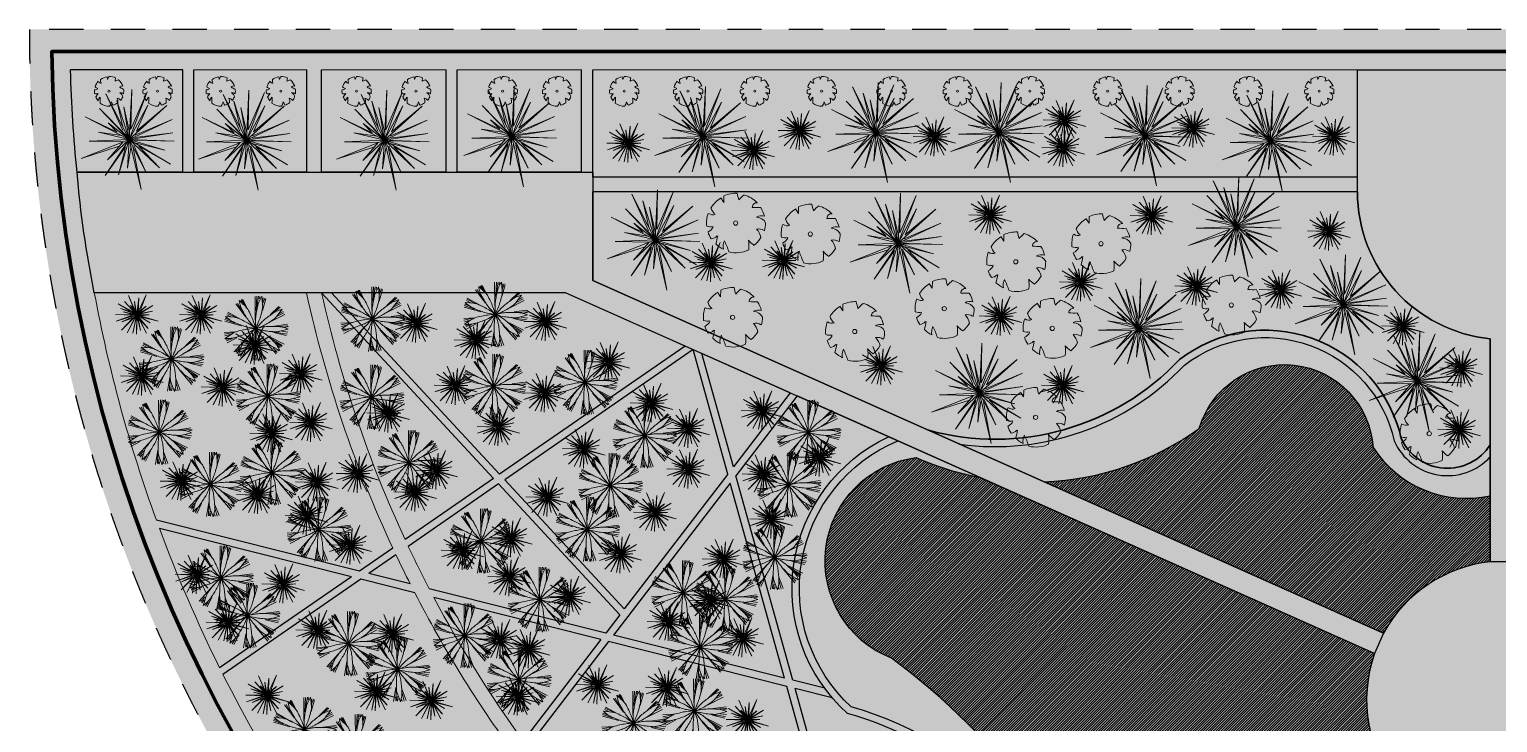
# Model space of a CAD drawing. Header units: millimetres. Extents: x 316796 to 1578935, y 255366 to 829766.
# Drawn here: x 593549 to 754333, y 349489 to 425378 of the extents above; entities that cross this region are included whole.
import ezdxf

# ---------------------------------------------------------------- set-up
doc = ezdxf.new("R2010")
doc.units = ezdxf.units.MM
doc.linetypes.add('JIS_02_0.7', pattern=[1.35, 0.75, -0.6])
doc.layers.add('1-trees', color=250, linetype='Continuous')
for name, color, linetype, lineweight in [('hatch2', 251, 'Continuous', 5), ('road', 7, 'Continuous', 35), ('trees', 7, 'Continuous', 5)]:
    doc.layers.add(name, color=color, linetype=linetype, lineweight=lineweight)

# ---------------------------------------------------------------- blocks, each defined once
blk = doc.blocks.new('6a')
at = {"layer": 'trees'}
h = blk.add_hatch(color=256, dxfattribs=at)
h.dxf.hatch_style = 1
h.set_gradient(color1=(153, 204, 0), color2=(223, 238, 200), tint=1, name='SPHERICAL')
edge = h.paths.add_edge_path()
edge.add_arc((0, 0), 396, 0, 360)
at = {"layer": 'trees', "color": 37, "linetype": 'Continuous', "lineweight": 5}
for p, q in [((-477, 158), (-366, 170)), ((-366, 170), (-448, 214)), ((-448, 214), (-448, 214))]:
    blk.add_line(p, q, dxfattribs=at)
blk.add_circle((0, 0), 36, dxfattribs=at)
for centre, radius, start, end in [((1, -8), 497, 126.0748, 153.6245), ((-327, 184), 212, 48.5207, 80.5151), ((1, -8), 502, 89.3319, 114.3863), ((-298, 365), 123, 343.6543, 39.7608), ((-156, 412), 182, 352.078, 26.6127), ((-71, 545), 190, 304.1865, 338.541), ((1, -8), 500, 62.8744, 77.7034), ((84, 438), 145, 315.845, 359.7652), ((-222, 1809), 1541, 285.4412, 290.7084), ((397, 30), 220, 83.5329, 121.6537), ((1, -8), 494, 31.4102, 49.4749), ((1, -8), 506, 160.8425, 187.2753), ((913, 1961), 1854, 250.0866, 256.3459), ((1, -8), 503, 340.3307, 19.4299), ((-567, -900), 830, 77.372, 85.4655), ((4, -483), 553, 134.7782, 147.3322), ((1, -8), 495, 200.8099, 231.4395), ((346, 427), 618, 266.7452, 282.0148), ((9, -606), 514, 39.6534, 53.9939), ((-228, -385), 82.3, 97.7405, 188.8119), ((-1265, -501), 1045, 2.946, 10.924), ((1, -8), 492, 243.1494, 261.8369), ((127, -429), 208, 160.6017, 199.3983), ((103, -348), 168, 186.1929, 248.4935), ((1, -8), 498, 274.7255, 290.3253), ((288, -366), 154, 170.6317, 220.6277), ((316, -123), 283, 230.4605, 263.1071), ((1, -8), 485, 305.3947, 326.2457)]:
    blk.add_arc(centre, radius, start, end, dxfattribs=at)
blk = doc.blocks.new('15a')
at = {"layer": 'trees', "color": 61, "linetype": 'Continuous', "lineweight": 5}
for p, q in [((-3765, -348), (-3562, -1869)), ((-3562, -2274), (-3765, -348)), ((-3562, -1869), (-3157, -348)), ((-3562, -2274), (-3157, -348)), ((-4723, -669), (-3866, -1970)), ((-3562, -2274), (-4723, -669)), ((-4272, -855), (-3880, -1834)), ((-3562, -2274), (-4272, -855)), ((-3968, -1058), (-3591, -1999)), ((-3562, -2274), (-3968, -1058)), ((-3562, -2274), (-2320, -760)), ((-3562, -2274), (-3055, -855)), ((-2320, -760), (-3338, -1915)), ((-3055, -855), (-3338, -1915)), ((-5387, -1666), (-4069, -2072)), ((-3562, -2274), (-5387, -1666)), ((-4880, -1261), (-3663, -2173)), ((-3562, -2274), (-4880, -1261)), ((-3562, -2274), (-2041, -1261)), ((-2041, -1261), (-3359, -2072)), ((-4779, -2173), (-3866, -2173)), ((-3562, -2274), (-4779, -2173)), ((-4475, -1767), (-4069, -2072)), ((-3562, -2274), (-4475, -1767)), ((-3562, -2274), (-1940, -1767)), ((-3562, -2274), (-1839, -2072)), ((-1940, -1767), (-3359, -2173)), ((-1839, -2072), (-3359, -2274)), ((-3562, -2274), (-5286, -3288)), ((-5286, -3288), (-3903, -2597)), ((-3562, -2274), (-5083, -2579)), ((-5083, -2579), (-3783, -2404)), ((-3562, -2274), (-4272, -3187)), ((-3562, -2274), (-4272, -3795)), ((-4272, -3187), (-3783, -2404)), ((-3663, -2579), (-4272, -3795)), ((-3562, -2274), (-3765, -3694)), ((-3765, -3694), (-3663, -2579)), ((-3562, -2274), (-2244, -3187)), ((-3562, -2274), (-2751, -3390)), ((-3562, -2274), (-2143, -2477)), ((-3562, -2274), (-3461, -3390)), ((-3562, -2274), (-1839, -2984)), ((-3562, -2274), (-2816, -4127)), ((-3461, -3390), (-3461, -2579)), ((-2751, -3390), (-3359, -2477)), ((-2816, -4127), (-3359, -2579)), ((-2143, -2477), (-3258, -2376)), ((-3157, -2477), (-2244, -3187)), ((-1839, -2984), (-3157, -2477))]:
    blk.add_line(p, q, dxfattribs=at)
blk = doc.blocks.new('5a')
at = {"layer": 'trees', "color": 109, "linetype": 'Continuous', "lineweight": 5}
for p, q in [((-290, 401), (-76, 76)), ((0, 0), (-290, 401)), ((-177, 355), (-80, 110)), ((0, 0), (-177, 355)), ((-51, 482), (0, 101)), ((0, 0), (-51, 482)), ((0, 101), (101, 482)), ((0, 0), (101, 482)), ((0, 0), (311, 379)), ((0, 0), (127, 355)), ((311, 379), (56, 90)), ((127, 355), (56, 90)), ((-456, 152), (-127, 51)), ((0, 0), (-456, 152)), ((0, 0), (-431, -253)), ((0, 0), (-380, -76)), ((-329, 253), (-25, 25)), ((0, 0), (-329, 253)), ((-304, 25), (-76, 25)), ((0, 0), (-304, 25)), ((-228, 127), (-127, 51)), ((0, 0), (-228, 127)), ((0, 0), (-177, -228)), ((0, 0), (-177, -380)), ((-101, 304), (-7, 69)), ((0, 0), (-101, 304)), ((0, 0), (-51, -355)), ((0, 0), (380, 253)), ((0, 0), (406, 127)), ((0, 0), (431, 51)), ((0, 0), (329, -228)), ((0, 0), (203, -279)), ((0, 0), (355, -51)), ((0, 0), (25, -279)), ((0, 0), (431, -177)), ((0, 0), (187, -463)), ((380, 253), (51, 51)), ((406, 127), (51, 25)), ((431, 51), (51, 0)), ((-431, -253), (-85, -81)), ((-380, -76), (-55, -32)), ((-177, -228), (-55, -32)), ((-25, -76), (-177, -380)), ((-51, -355), (-25, -76)), ((25, -279), (25, -76)), ((203, -279), (51, -51)), ((187, -463), (51, -76)), ((355, -51), (76, -25)), ((101, -51), (329, -228)), ((431, -177), (101, -51))]:
    blk.add_line(p, q, dxfattribs=at)
blk = doc.blocks.new('11a')
at = {"layer": 'trees'}
h = blk.add_hatch(color=256, dxfattribs=at)
h.dxf.hatch_style = 1
h.set_gradient(color1=(133, 153, 76), color2=(217, 225, 193), tint=1, name='INVSPHERICAL')
edge = h.paths.add_edge_path()
edge.add_arc((-615, -451), 366, 0, 360)
at = {"layer": 'trees', "lineweight": 13}
for p, q in [((-832, -260), (-928, -165)), ((-856, -230), (-923, -148)), ((-865, -194), (-906, -144)), ((-785, -194), (-856, -115)), ((-714, -280), (-846, -95)), ((-658, -257), (-702, -25)), ((-669, -151), (-686, -25)), ((-656, -95), (-667, -25)), ((-609, -79), (-614, -19)), ((-592, -161), (-595, -19)), ((-584, -257), (-573, -25)), ((-485, -211), (-427, -65)), ((-466, -181), (-405, -75)), ((-424, -151), (-386, -88)), ((-411, -250), (-306, -148)), ((-378, -191), (-331, -131)), ((-375, -165), (-342, -118)), ((-1008, -379), (-1041, -372)), ((-895, -379), (-1038, -356)), ((-843, -386), (-1030, -333)), ((-719, -412), (-1022, -310)), ((-488, -392), (-221, -274)), ((-303, -333), (-224, -297)), ((-259, -333), (-210, -316)), ((-246, -392), (-185, -376)), ((-956, -439), (-1041, -442)), ((-983, -429), (-1036, -422)), ((-870, -465), (-1036, -458)), ((-846, -584), (-992, -660)), ((-372, -511), (-180, -541)), ((-334, -525), (-199, -564)), ((-328, -422), (-180, -402)), ((-265, -564), (-204, -577)), ((-237, -587), (-201, -590)), ((-868, -604), (-989, -680)), ((-898, -689), (-945, -736)), ((-862, -680), (-931, -749)), ((-749, -607), (-912, -769)), ((-722, -686), (-799, -845)), ((-727, -726), (-782, -858)), ((-639, -686), (-672, -881)), ((-634, -706), (-648, -878)), ((-568, -640), (-529, -885)), ((-548, -686), (-504, -868)), ((-512, -762), (-488, -868)), ((-507, -597), (-370, -825)), ((-491, -792), (-468, -852)), ((-438, -759), (-394, -832)), ((-367, -601), (-246, -699)), ((-325, -614), (-229, -676)), ((-246, -634), (-221, -650)), ((-744, -815), (-777, -868)), ((-686, -802), (-700, -885)), ((-433, -812), (-422, -845))]:
    blk.add_line(p, q, dxfattribs=at)
for points in [[(-613, -455, 0.025596), (-665, -358, 0.037835), (-707, -298, 0.00676), (-759, -237, 0.00961), (-797, -196, 0.051445), (-832, -165, 0.029602), (-902, -123)], [(-613, -455, -0.018232), (-700, -391, -0.024654), (-760, -338, -0.00785), (-827, -271, -0.014321), (-853, -227), (-902, -123)], [(-614, -455, -0.018232), (-643, -352, -0.024654), (-658, -274, -0.00785), (-670, -180, -0.014321), (-664, -128), (-639, -16)], [(-614, -455, 0.025596), (-595, -347, 0.037835), (-592, -274, 0.00676), (-596, -194, 0.00961), (-601, -138, 0.051445), (-610, -92, 0.029602), (-639, -16)], [(-614, -455, 0.025596), (-531, -384, 0.037835), (-482, -329, 0.00676), (-434, -265, 0.00961), (-402, -218, 0.051445), (-380, -177, 0.029602), (-354, -100)], [(-614, -455, -0.018232), (-571, -357, -0.024654), (-533, -287, -0.00785), (-482, -206, -0.014321), (-444, -171), (-354, -100)], [(-616, -454, 0.025596), (-719, -416, 0.037835), (-791, -400, 0.00676), (-870, -389, 0.00961), (-926, -383, 0.051445), (-973, -383, 0.029602), (-1053, -398)], [(-616, -454, -0.018232), (-724, -464, -0.024654), (-803, -465, -0.00785), (-898, -459, -0.014321), (-947, -443), (-1053, -398)], [(-610, -455, -0.018232), (-514, -406, -0.024654), (-441, -375, -0.00785), (-351, -346, -0.014321), (-299, -342), (-184, -345)], [(-610, -455, 0.025596), (-501, -452, 0.037835), (-428, -440, 0.00676), (-350, -421, 0.00961), (-296, -406, 0.051445), (-253, -388, 0.029602), (-184, -345)], [(-608, -461, 0.025596), (-710, -502, 0.037835), (-774, -538, 0.00676), (-840, -583, 0.00961), (-886, -616, 0.051445), (-920, -648, 0.029602), (-970, -713)], [(-608, -461, -0.018232), (-681, -541, -0.024654), (-740, -595, -0.00785), (-814, -654, -0.014321), (-861, -675), (-970, -713)], [(-608, -455, 0.025596), (-664, -549, 0.037835), (-693, -617, 0.00676), (-718, -693, 0.00961), (-733, -747, 0.051445), (-741, -793, 0.029602), (-741, -874)], [(-608, -455, -0.018232), (-618, -562, -0.024654), (-631, -640, -0.00785), (-653, -732, -0.014321), (-678, -778), (-741, -874)], [(-614, -458, 0.025596), (-592, -565, 0.037835), (-568, -635, 0.00676), (-535, -707, 0.00961), (-511, -758, 0.051445), (-485, -797, 0.029602), (-430, -858)], [(-614, -458, -0.018232), (-549, -543, -0.024654), (-506, -611, -0.00785), (-461, -694, -0.014321), (-448, -744), (-430, -858)], [(-609, -459, 0.025596), (-521, -523, 0.037835), (-456, -558, 0.00676), (-383, -590, 0.00961), (-330, -610, 0.051445), (-285, -622, 0.029602), (-204, -630)], [(-609, -459, -0.018232), (-504, -478, -0.024654), (-427, -499, -0.00785), (-337, -529, -0.014321), (-294, -558), (-204, -630)]]:
    blk.add_lwpolyline(points, format="xyb", dxfattribs=at)

msp = doc.modelspace()

# ---------------------------------------------------------------- hatches: boundary and pattern name
msp.add_hatch(color=253).paths.add_polyline_path([(755141, 263786, 0.4142136), (916732, 425378), (593549, 425378, 0.4142136)])
at = {"lineweight": 30}
h = msp.add_hatch(color=11, dxfattribs=at)
h.dxf.hatch_style = 1
h.paths.add_polyline_path([(893114, 412189), (875490, 404335, 0.2718354), (873431, 392270, 0.289917), (883766, 384500), (883766, 378832, 0.8022697)], flags=0)
h.paths.add_polyline_path([(755141, 266210, 0.4097601), (914290, 422954), (595992, 422954, 0.4097601)])
h.paths.add_polyline_path([(635045, 368785), (644929, 375611), (658196, 361279), (656663, 359282), (637342, 364146, -0.0097485)], flags=16)
h.paths.add_polyline_path([(635257, 364671), (630736, 365809), (633697, 367854, 0.0065946)], flags=16)
h.paths.add_polyline_path([(635746, 363715, 0.0384418), (646593, 346164), (632232, 327455, -0.0517292), (614750, 354768), (629852, 365198)], flags=16)
h.paths.add_polyline_path([(822197, 283255), (764964, 340488), (766678, 342202), (824511, 284369, 0.2777976), (912219, 420704), (769430, 357067), (768444, 359281), (906781, 420934), (771300, 420934), (771300, 407589, -0.3851704), (756757, 391511), (756757, 367091), (753525, 367091), (753525, 391511, -0.3851704), (738982, 407589), (738982, 420934), (655240, 420934), (655240, 409730), (655240, 397875), (741838, 359281), (740852, 357067), (688634, 380339, 0.5464147), (683545, 351211, -0.3056467), (710082, 319955, 0.1180974), (713437, 312035), (743604, 342202), (745318, 340488), (688085, 283255, 0.0950738), (745452, 268529), (745452, 292261, -0.376366), (753525, 302175), (753525, 336959), (756757, 336959), (756757, 302175, -0.355658), (764830, 292969), (764830, 268529, 0.0950738)], flags=16)
h.paths.add_polyline_path([(637846, 363186), (656127, 358584), (647619, 347500, -0.0348428)], flags=16)
h.paths.add_polyline_path([(628810, 365461), (614385, 355498, -0.0264526), (607793, 370751)], flags=16)
h.paths.add_polyline_path([(656980, 358369), (676498, 353456), (680375, 339532), (668980, 337503, 0.4071498), (655437, 337714, -0.0220136), (648115, 346820)], flags=16)
h.paths.add_polyline_path([(657516, 359067), (670298, 375720), (676248, 354352)], flags=0)
h.paths.add_polyline_path([(647091, 345486, 0.0215039), (654353, 336500, 0.1993692), (652503, 329297), (634157, 325086, -0.0035316), (632752, 326805)], flags=16)
h.paths.add_polyline_path([(655240, 397875), (655240, 407589), (738982, 407589, 0.3851704), (753525, 391511), (753525, 367091, 0.2459445), (741838, 359281)], flags=0)
h.paths.add_polyline_path([(652651, 328502, 0.5488748), (668066, 323028, 0.0032979), (669424, 321888), (649295, 309222, -0.0334841), (634737, 324391)], flags=16)
h.paths.add_polyline_path([(692546, 378595), (740852, 357067, 0.2672301), (743604, 342202), (716845, 315443, -0.1292146), (714015, 321824, 0.1466663), (687953, 356539, -0.8457254)], flags=0)
h.paths.add_polyline_path([(669617, 336796), (680592, 338750), (688433, 310591, -0.0442884), (669260, 324133, 0.3717691)], flags=16)
h.paths.add_polyline_path([(681391, 338892), (698332, 341909, -0.1348156), (708149, 325649), (688902, 311918)], flags=16)
h.paths.add_polyline_path([(670304, 321487), (673906, 301220), (666271, 295772, -0.0331593), (649917, 308659)], flags=16)
h.paths.add_polyline_path([(671329, 320339, 0.0337701), (686232, 310013), (674634, 301739)], flags=16)
h.paths.add_polyline_path([(674063, 300339), (675965, 289633, -0.0168915), (666982, 295287)], flags=16)
h.paths.add_polyline_path([(705381, 300552, 0.0769415), (745452, 291349), (745452, 283249, -0.0840778), (699195, 294365)], flags=0)
h.paths.add_polyline_path([(706627, 301797), (745318, 340488, 0.1507478), (753525, 336959), (753525, 302175, 0.355658), (745452, 292969, -0.0754029)], flags=0)
h.paths.add_polyline_path([(756757, 391511, 0.3851704), (771300, 407589), (876838, 407589), (768444, 359281, 0.2459445), (756757, 367091)], flags=16)
h.paths.add_polyline_path([(764964, 340488), (803655, 301797, -0.0544313), (775844, 294239, -0.0616392), (772611, 297745, 0.2852299), (756757, 303582), (756757, 336959, 0.1507478)], flags=0)
h.paths.add_polyline_path([(769430, 357067), (875490, 404335, 0.2718354), (873431, 392270, 0.4842461), (856303, 369745, 0.125203), (869385, 345852, -0.6686604), (861782, 329220, -0.2446723), (841317, 340845, 0.5440461), (826848, 340845, 0.2061133), (824297, 325778, 0.0793154), (828838, 314948, -0.0486805), (806097, 302783), (766678, 342202, 0.2672301)], flags=0)
h.paths.add_polyline_path([(772388, 296692, 0.0440523), (774801, 294079, -0.0188991), (764830, 292969, 0.4035564), (755141, 302311, -0.3309159)], flags=16)
h.paths.add_polyline_path([(764830, 291349, 0.0218456), (776488, 292706, 0.34302), (801301, 293485, -0.0863309), (808083, 297369), (811087, 294365, -0.0840778), (764830, 283249)], flags=0)
h.paths.add_polyline_path([(777630, 292894, 0.0527878), (804901, 300552), (807455, 297997, 0.0823147), (800786, 294107, -0.3313717)], flags=0)
h.paths.add_polyline_path([(827526, 340406, -0.5440461), (840639, 340406, 0.2446723), (861753, 328412, 0.6686604), (869976, 346403, -0.125203), (857085, 369946, -0.4900482), (873769, 391466, 0.2216131), (881576, 384881, -0.0696221), (865606, 351734, 0.0316887), (869976, 346403, -0.6686604), (861753, 328412, -0.1232914), (849483, 331967, -0.0489845), (829509, 315399, -0.0791137), (825082, 325969, -0.2061133)], flags=0)
h = msp.add_hatch(color=254)
h.dxf.hatch_style = 1
h.paths.add_polyline_path([(745452, 268529, 0.0362518), (764830, 268529), (764830, 292969, 0.355658), (756757, 302175), (756757, 336959), (753525, 336959), (753525, 302175, 0.376366), (745452, 292261)])
h.paths.add_polyline_path([(822197, 283255), (824511, 284369), (766678, 342202), (764964, 340488)])
h.paths.add_polyline_path([(685771, 284369), (688085, 283255), (745318, 340488), (743604, 342202)])
h.paths.add_polyline_path([(740852, 357067), (741838, 359281), (655240, 397875), (655240, 409730), (598774, 409730, 0.0284921), (600660, 396549), (652262, 396549)])
h.paths.add_polyline_path([(756757, 391511, 0.3851704), (771300, 407589), (771300, 420934), (738982, 420934), (738982, 407589, 0.3851704), (753525, 391511), (753525, 367091), (756757, 367091)])
h.paths.add_polyline_path([(768444, 359281), (769430, 357067), (912219, 420704), (912226, 420934), (906781, 420934)])
h = msp.add_hatch(color=11, dxfattribs=at)
h.dxf.hatch_style = 1
h.paths.add_polyline_path([(655240, 407589), (738982, 407589), (738982, 409205), (655240, 409205)])
h.paths.add_polyline_path([(771300, 407589), (876838, 407589), (880464, 409205), (771300, 409205)])
h.paths.add_polyline_path([(873431, 392270, 0.4842461), (856303, 369745, 0.125203), (869385, 345852, -0.6686604), (861782, 329220, -0.2446723), (841317, 340845, 0.5440461), (826848, 340845, 0.2061133), (824297, 325778, 0.0793154), (828838, 314948, -0.0486805), (806097, 302783), (807332, 301548, 0.0473545), (829723, 313589, 0.0254975), (832021, 310567, -0.7619861), (823568, 298247, 0.1462272), (810060, 298820), (810729, 298151, -0.1408046), (823304, 297483, 0.7619861), (832638, 311088, -0.0254975), (830391, 314044, 0.0499209), (850964, 331167, -0.0160043), (849483, 331967, -0.0489845), (829509, 315399, -0.0791137), (825082, 325969, -0.2061133), (827526, 340406, -0.5440461), (840639, 340406, 0.2446723), (861753, 328412, 0.6686604), (869976, 346403, -0.125203), (857085, 369946, -0.4900482), (873769, 391466, 0.2216131), (881576, 384881, -0.0696221), (865606, 351734, 0.0078766), (866629, 350357, 0.071045), (883171, 384563), (883766, 384500), (883766, 335095, 0.0027057), (884736, 336492), (884736, 378805, 0.7800471), (893114, 412189), (875490, 404335, 0.2718354)])
h = msp.add_hatch(color=11, dxfattribs=at)
h.dxf.hatch_style = 1
h.paths.add_polyline_path([(743786, 380592, 0.547845), (719489, 389223, -0.2770319), (692011, 381487), (695417, 379969, 0.2418868), (720033, 388623, -0.5481921), (743016, 380335, 0.5419762), (753525, 378581), (753525, 379902, -0.5959322)])
h = msp.add_hatch(color=254)
h.dxf.hatch_style = 1
h.paths.add_polyline_path([(753525, 336959), (756757, 336959, 0.1507478), (764964, 340488), (766678, 342202, 0.2672301), (769430, 357067), (768444, 359281, 0.2459445), (756757, 367091), (753525, 367091, 0.2459445), (741838, 359281), (740852, 357067, 0.2672301), (743604, 342202), (745318, 340488, 0.1507478)])
at = {"layer": '1-trees', "true_color": 0x97ad5c}
h = msp.add_hatch(color=55, dxfattribs=at)
h.paths.add_polyline_path([(764830, 268529, 0.0950738), (822197, 283255), (812317, 293135, -0.0854032), (764830, 281630)])
h.paths.add_polyline_path([(764830, 283249, 0.0840778), (811087, 294365), (808083, 297369, 0.0863309), (801301, 293485, -0.34302), (776488, 292706, -0.0218456), (764830, 291349)])
h.paths.add_polyline_path([(800786, 294107, -0.0823147), (807455, 297997), (804901, 300552, -0.0527878), (777630, 292894, 0.3313717)])
h.paths.add_polyline_path([(772611, 297745, 0.0616392), (775844, 294239, 0.0544313), (803655, 301797), (799203, 306249, -0.2163183), (777776, 307727, 0.2419819), (756757, 318357), (756757, 303582, -0.2852299)])
h.paths.add_polyline_path([(764830, 292969, 0.0188991), (774801, 294079, -0.05285), (771964, 297261, 0.287906), (756757, 302756), (756757, 302175, -0.355658)])
h.paths.add_polyline_path([(714436, 309606), (706627, 301797, 0.0754029), (745452, 292969, -0.355658), (753525, 302175), (753525, 318131, 0.0737389), (746262, 316045, -0.5476013)])
h.paths.add_polyline_path([(745452, 283249), (745452, 291349, -0.0769415), (705381, 300552), (699195, 294365, 0.0840778)])
h.paths.add_polyline_path([(745452, 268529), (745452, 281630, -0.0854032), (697965, 293135), (688085, 283255, 0.0950738)])
h.paths.add_polyline_path([(689432, 310016, 0.0309701), (704185, 302783), (712860, 311458, -0.1199955), (709281, 319844, 0.0352829), (708373, 324817), (689133, 311090)])
h.paths.add_polyline_path([(676880, 289103, 0.0160289), (685771, 284369), (702950, 301548, -0.0332603), (686991, 309562), (674791, 300858)])
h.paths.add_polyline_path([(674634, 301739), (686232, 310013, -0.0337701), (671329, 320339)])
h.paths.add_polyline_path([(666271, 295772), (673906, 301220), (670371, 321111), (670081, 321347), (649917, 308659, 0.0331593)])
h.paths.add_polyline_path([(675965, 289633), (674063, 300339), (666982, 295287, 0.0168915)])
h.paths.add_polyline_path([(669260, 324133, 0.042618), (687669, 311038), (687964, 311249), (688203, 311419), (680592, 338750), (669617, 336796, -0.3717691)])
h.paths.add_polyline_path([(688902, 311918), (708149, 325649, 0.1348156), (698332, 341909), (681391, 338892)])
h.paths.add_polyline_path([(649295, 309222), (669424, 321888, -0.0032979), (668066, 323028, -0.5488748), (652651, 328502), (634737, 324391, 0.0334841)])
h.paths.add_polyline_path([(632752, 326805, 0.0035316), (634157, 325086), (652503, 329297, -0.1993692), (654353, 336500, -0.0215039), (647091, 345486)])
h.paths.add_polyline_path([(648115, 346820, 0.0220136), (655437, 337714, -0.4071498), (668980, 337503), (680375, 339532), (676498, 353456), (656980, 358369)])
h.paths.add_polyline_path([(681174, 339674), (697587, 342597, 0.1162694), (683144, 350484, -0.0327338), (681466, 352205), (677400, 353229)])
h.paths.add_polyline_path([(677150, 354125), (680640, 353246, -0.4730072), (687640, 380782), (677614, 385250), (670914, 376521)])
h.paths.add_polyline_path([(657516, 359067), (676248, 354352), (670298, 375720)])
h.paths.add_polyline_path([(637342, 364146), (656663, 359282), (658196, 361279), (644929, 375611), (635045, 368785, 0.0097485)])
h.paths.add_polyline_path([(647619, 347500), (656127, 358584), (637846, 363186, 0.0348428)])
h.paths.add_polyline_path([(632232, 327455), (646593, 346164, -0.0384418), (635746, 363715), (629852, 365198), (614750, 354768, 0.0517292)])
h.paths.add_polyline_path([(614385, 355498), (628810, 365461), (607793, 370751, 0.0264526)])
h.paths.add_polyline_path([(630736, 365809), (635257, 364671, -0.0065946), (633697, 367854)])
h.paths.add_polyline_path([(645601, 376074), (658695, 361930), (670027, 376693), (666232, 390323)])
h.paths.add_polyline_path([(670643, 377495), (676855, 385588), (667190, 389896)])
h.paths.add_polyline_path([(645046, 376673), (665368, 390708), (652262, 396549), (626647, 396549)])
h.paths.add_polyline_path([(607456, 371669), (629694, 366071), (633349, 368595, -0.0550671), (623891, 396549), (600660, 396549, 0.0410986)])
h.paths.add_polyline_path([(634698, 369527), (644374, 376210), (625546, 396549, 0.0538785)])
h.paths.add_polyline_path([(640393, 409730), (654028, 409730), (654028, 420934), (640393, 420934)])
h.paths.add_polyline_path([(625546, 409730), (639181, 409730), (639181, 420934), (625546, 420934)])
h.paths.add_polyline_path([(611556, 409730), (623930, 409730), (623930, 420934), (611556, 420934)])
h.paths.add_polyline_path([(598774, 409730), (610344, 409730), (610344, 420934), (598056, 420934, 0.0178665)])
h = msp.add_hatch(color=55, dxfattribs=at)
h.paths.add_polyline_path([(771300, 409205), (880464, 409205), (906781, 420934), (771300, 420934)])
h.paths.add_polyline_path([(655240, 409730), (655240, 409205), (738982, 409205), (738982, 420934), (655240, 420934)])
h.paths.add_polyline_path([(655240, 397875), (692011, 381487, 0.2770319), (719489, 389223, -0.547845), (743786, 380592, 0.5959322), (753525, 379902), (753525, 391511, -0.3851704), (738982, 407589), (655240, 407589)])
h.paths.add_polyline_path([(756757, 391511), (756757, 384895, -0.2856756), (799824, 394412, -0.8776526), (833320, 388194), (876838, 407589), (771300, 407589, -0.3851704)])
h.paths.add_polyline_path([(815040, 337945, -0.3650512), (801598, 307282), (806097, 302783, 0.0486805), (828838, 314948, -0.0793154), (824297, 325778, -0.2061133), (826848, 340845, -0.5440461), (841317, 340845, 0.1198801), (850068, 332562, 0.0449437), (865126, 351019, -0.0945158), (856303, 369745, -0.4842461), (873431, 392270, -0.2718354), (875490, 404335), (832932, 385368, -0.3346435), (817185, 371962, 0.520075)])
at = {"layer": 'hatch2'}
h = msp.add_hatch(color=256, dxfattribs=at)
h.dxf.hatch_style = 1
h.set_gradient(color1=(255, 223, 127), color2=(255, 214, 92), one_color=1, tint=0.68, name='HEMISPHERICAL')
h.paths.add_polyline_path([(814334, 337477, -0.5193063), (816940, 372758, 0.3276722), (832000, 384952), (826369, 382443, -0.2260502), (816258, 377652, 0.4022686), (809694, 333624, -0.4321381), (799133, 309747), (800993, 307887, 0.3653403)])
h.paths.add_polyline_path([(781854, 312760, 0.165159), (756757, 321641), (756757, 319165, -0.2400667), (778320, 308352, 0.2105946), (798573, 306879), (796427, 309026, -0.2199652)])
h.paths.add_polyline_path([(740085, 318367, -0.5036692), (718520, 313690), (715007, 310178, 0.5535558), (745622, 316640, -0.0779362), (753525, 318946), (753525, 321556, 0.0840102)])
h.paths.add_polyline_path([(714015, 321824, 0.1466663), (687953, 356539, -0.7770125), (690656, 378511, 0.0578766), (697564, 376359), (688634, 380339, 0.5464147), (683545, 351211, -0.3056467), (710082, 319955, 0.1180974), (713437, 312035), (716845, 315443, -0.1292146)])
h.paths.add_polyline_path([(721654, 381691, -0.837238), (740695, 379605, 0.3122874), (753525, 374326), (753525, 378581, -0.5419762), (743016, 380335, 0.5481921), (720033, 388623, -0.2418868), (695417, 379969), (704678, 375842, 0.1462067)])
h.paths.add_polyline_path([(756757, 375532, 0.1560373), (761886, 380904, -0.4113939), (803419, 388760, -1.2949893), (828436, 386018), (832486, 387823, 0.9121449), (800355, 393359, 0.2965913), (756757, 383754)])
at = {"layer": 'road', "ltscale": 5}
h = msp.add_hatch(dxfattribs=at)
h.set_pattern_fill('ANSI31', color=151, scale=62.212729)
h.set_pattern_definition([(45, (46244177.2, 27587677.26), (-139.67156085, 139.67156075), [])])
h.paths.add_polyline_path([(799133, 309747, 0.4321381), (809694, 333624, -0.4022686), (816258, 377652, 0.2260502), (826369, 382443), (769430, 357067, -0.2672301), (766678, 342202)])
h.paths.add_polyline_path([(756757, 321641, -0.1677105), (782176, 312504, 0.2139613), (796427, 309026), (764964, 340488, -0.1507478), (756757, 336959)])
h.paths.add_polyline_path([(718520, 313690, 0.5036692), (740085, 318367, -0.0840102), (753525, 321556), (753525, 336959, -0.1507478), (745318, 340488)])
h.paths.add_polyline_path([(714015, 321824, 0.1292146), (716845, 315443), (743604, 342202, -0.2672301), (740852, 357067), (697564, 376359, -0.0578766), (690656, 378511, 0.7770125), (687953, 356539, -0.1466663)])
h.paths.add_polyline_path([(741838, 359281, -0.2459445), (753525, 367091), (753525, 374326, -0.3122874), (740695, 379605, 0.837238), (721654, 381691, -0.1462067), (704678, 375842)])
h.paths.add_polyline_path([(756757, 367091, -0.2459445), (768444, 359281), (828436, 386018, 1.2949893), (803419, 388760, 0.4113939), (761886, 380904, -0.1560373), (756757, 375532)])

# ---------------------------------------------------------------- linework, layer by layer
for p, q in [((610344, 420934), (598056, 420934)), ((610344, 409730), (610344, 420934)), ((611556, 409730), (611556, 420934)), ((623930, 409730), (623930, 420934)), ((625546, 409730), (625546, 420934)), ((639181, 409730), (639181, 420934)), ((640393, 409730), (640393, 420934)), ((654028, 409730), (654028, 420934)), ((655240, 409730), (655240, 420934)), ((738982, 409205), (738982, 420934)), ((610344, 409730), (598774, 409730)), ((623930, 409730), (611556, 409730)), ((639181, 409730), (625546, 409730)), ((654028, 409730), (640393, 409730)), ((655240, 409205), (655240, 409730)), ((738982, 409205), (655240, 409205)), ((738982, 407589), (655240, 407589)), ((655240, 397875), (655240, 407589)), ((741838, 359281), (655240, 397875)), ((623891, 396549), (600660, 396549)), ((644374, 376210), (625546, 396549)), ((645046, 376673), (626647, 396549)), ((665368, 390708), (652262, 396549)), ((665368, 390708), (645046, 376673)), ((753525, 391511), (753525, 367091)), ((666232, 390323), (645601, 376074)), ((670027, 376693), (666232, 390323)), ((676855, 385588), (667190, 389896)), ((670643, 377495), (667190, 389896)), ((676855, 385588), (670643, 377495)), ((677614, 385250), (670914, 376521)), ((740852, 357067), (677614, 385250)), ((670027, 376693), (658695, 361930)), ((677150, 354125), (670914, 376521)), ((644374, 376210), (634698, 369527)), ((644929, 375611), (635045, 368785)), ((658196, 361279), (644929, 375611)), ((658695, 361930), (645601, 376074)), ((670298, 375720), (657516, 359067)), ((676248, 354352), (670298, 375720)), ((629694, 366071), (607456, 371669)), ((628810, 365461), (607793, 370751)), ((633349, 368595), (629694, 366071)), ((633697, 367854), (630736, 365809)), ((628810, 365461), (614385, 355498)), ((629852, 365198), (614750, 354768)), ((635746, 363715), (629852, 365198)), ((635257, 364671), (630736, 365809)), ((656663, 359282), (637342, 364146)), ((656127, 358584), (637846, 363186)), ((658196, 361279), (656663, 359282)), ((656127, 358584), (647619, 347500)), ((676248, 354352), (657516, 359067)), ((656980, 358369), (648115, 346820)), ((676498, 353456), (656980, 358369)), ((680640, 353246), (677150, 354125)), ((680375, 339532), (676498, 353456)), ((681174, 339674), (677400, 353229)), ((681466, 352205), (677400, 353229))]:
    msp.add_line(p, q)
at = {"linetype": 'JIS_02_0.7', "ltscale": 5000}
msp.add_lwpolyline([(916732, 425378), (593549, 425378, 0.4142136), (755141, 263786, 0.4142136)], format="xyb", close=True, dxfattribs=at)
at = {"lineweight": 70}
msp.add_lwpolyline([(914290, 422954), (595992, 422954, 0.4097601), (755141, 266210, 0.4097601)], format="xyb", close=True, dxfattribs=at)
for points in [[(598774, 409730, -0.0178665), (598056, 420934, -1.9047463)], [(695417, 379969, 0.2418868), (720033, 388623, -0.5481921), (743016, 380335, 0.5419762), (753525, 378581, 0.5419762)], [(704678, 375842, 0.1462067), (721654, 381691, -0.837238), (740695, 379605, 0.3122874), (753525, 374326, 0.3122874)], [(697587, 342597, 0.1162694), (683144, 350484, -0.5367728), (687640, 380782)], [(713437, 312035, -0.1180974), (710082, 319955, 0.3056467), (683545, 351211, -0.5464147), (688634, 380339, -0.5464147)], [(716845, 315443, -0.1292146), (714015, 321824, 0.1466663), (687953, 356539, -0.7770125), (690656, 378511, 0.0578766), (697564, 376359, 0.0578766)]]:
    msp.add_lwpolyline(points, format="xyb")
at = {"lineweight": 0}
for points in [[(623930, 420934), (611556, 420934)], [(639181, 420934), (625546, 420934)], [(654028, 420934), (640393, 420934)], [(738982, 420934), (655240, 420934)], [(652262, 396549), (626647, 396549)]]:
    msp.add_lwpolyline(points, dxfattribs=at)
for points in [[(756757, 367091), (753525, 367091), (753525, 391511, -0.3851704), (738982, 407589), (738982, 420934), (771300, 420934), (771300, 407589, -0.3851704), (756757, 391511)], [(740852, 357067), (652262, 396549), (600660, 396549, -0.0284921), (598774, 409730), (655240, 409730), (655240, 397875), (741838, 359281)]]:
    msp.add_lwpolyline(points, format="xyb", close=True)
for points in [[(600660, 396549, 0.0410986), (607456, 371669, 0.0410986)], [(623891, 396549, 0.0550671), (633349, 368595, 0.0550671)], [(625546, 396549, 0.0538785), (634698, 369527, 0.0538785)], [(607793, 370751, 0.0264526), (614385, 355498, 0.0264526)], [(635045, 368785, 0.0097485), (637342, 364146, 0.0097485)], [(633697, 367854, 0.0065946), (635257, 364671, 0.0065946)], [(635746, 363715, 0.0384418), (646593, 346164, 0.0384418)], [(637846, 363186, 0.0348428), (647619, 347500, 0.0348428)], [(614750, 354768, 0.0517292), (632232, 327455, 0.0517292)]]:
    msp.add_lwpolyline(points, format="xyb", dxfattribs=at)
at = {"color": 11, "lineweight": 30}
msp.add_lwpolyline([(692011, 381487, 0.2770319), (719489, 389223, -0.547845), (743786, 380592, 0.5959322), (753525, 379902, 0.5959322)], format="xyb", dxfattribs=at)
for centre, radius, start, end in [((755141, 407589), 16159, 180, 264.26083), ((755141, 352025), 15153, 96.12182, 151.39119), ((755141, 352025), 15153, 160.56625, 220.41247)]:
    msp.add_arc(centre, radius, start, end)

# ---------------------------------------------------------------- block references
at = {"layer": 'trees', "extrusion": (0, 0, -1)}
for name, p, xscale, yscale, zscale, rotation in [('6a', (-602267, 418605), 3.231830094383142, 3.231830094383142, -3.231830094050998, 288.1539794623185), ('6a', (-607575, 418605), 3.231830094383142, 3.231830094383142, -3.231830094050998, 288.1539794623185), ('6a', (-614492, 418605), 3.231830094383142, 3.231830094383142, -3.231830094050998, 288.1539794623185), ('6a', (-621087, 418605), 3.231830094383142, 3.231830094383142, -3.231830094050998, 288.1539794623185), ('6a', (-629372, 418605), 3.231830094383142, 3.231830094383142, -3.231830094050998, 288.1539794623185), ('6a', (-635887, 418605), 3.231830094383142, 3.231830094383142, -3.231830094050998, 288.1539794623185), ('6a', (-645377, 418605), 3.231830094383142, 3.231830094383142, -3.231830094050998, 288.1539794623185), ('6a', (-651329, 418605), 3.231830094383142, 3.231830094383142, -3.231830094050998, 288.1539794623185), ('6a', (-658675, 418605), 3.231830094383142, 3.231830094383142, -3.231830094050998, 288.1539794623185), ('6a', (-665673, 418605), 3.231830094383142, 3.231830094383142, -3.231830094050998, 288.1539794623185), ('6a', (-672992, 418605), 3.231830094383142, 3.231830094383142, -3.231830094050998, 288.1539794623185), ('6a', (-680311, 418605), 3.231830094383142, 3.231830094383142, -3.231830094050998, 288.1539794623185), ('6a', (-687952, 418605), 3.231830094383142, 3.231830094383142, -3.231830094050998, 288.1539794623185), ('6a', (-695191, 418605), 3.231830094383142, 3.231830094383142, -3.231830094050998, 288.1539794623185), ('6a', (-703098, 418605), 3.231830094383142, 3.231830094383142, -3.231830094050998, 288.1539794623185), ('6a', (-711624, 418605), 3.231830094383142, 3.231830094383142, -3.231830094050998, 288.1539794623185), ('6a', (-719506, 418605), 3.231830094383142, 3.231830094383142, -3.231830094050998, 288.1539794623185), ('6a', (-726986, 418605), 3.231830094383142, 3.231830094383142, -3.231830094050998, 288.1539794623185), ('6a', (-734788, 418605), 3.231830094383142, 3.231830094383142, -3.231830094050998, 288.1539794623185), ('5a', (-677912, 414290), 4.847745141159843, 4.847745141159843, -4.847745141076494, 264.7497044628535), ('5a', (-706919, 415456), 4.847745141159843, 4.847745141159843, -4.847745141076494, 264.7497044628535), ('5a', (-720999, 414567), 4.847745141159843, 4.847745141159843, -4.847745141076494, 264.7497044628535), ('5a', (-659133, 412906), 4.847745141159843, 4.847745141159843, -4.847745141076494, 264.7497044628535), ('5a', (-692664, 413619), 4.847745141159843, 4.847745141159843, -4.847745141076494, 264.7497044628535), ('5a', (-706763, 412425), 4.847745141159843, 4.847745141159843, -4.847745141076494, 264.7497044628535), ('5a', (-736392, 413669), 4.847745141159843, 4.847745141159843, -4.847745141076494, 264.7497044628535), ('5a', (-672836, 412118), 4.847745141159843, 4.847745141159843, -4.847745141076494, 264.7497044628535), ('6a', (-670895, 404177), 6.463660188017985, 6.463660188017985, -6.463660188101995, 264.749704480591), ('5a', (-698763, 405051), 4.847745141159843, 4.847745141159843, -4.847745141076494, 264.7497044628535), ('5a', (-716442, 404974), 4.847745141159843, 4.847745141159843, -4.847745141076494, 264.7497044628535), ('6a', (-679070, 402973), 6.463660188017985, 6.463660188017985, -6.463660188101995, 264.749704480591), ('6a', (-710898, 401909), 6.463660188017985, 6.463660188017985, -6.463660188101995, 264.749704480591), ('5a', (-735850, 403293), 4.847745141159843, 4.847745141159843, -4.847745141076494, 264.7497044628535), ('5a', (-668176, 399854), 4.847745141159843, 4.847745141159843, -4.847745141076494, 264.7497044628535), ('5a', (-676128, 400083), 4.847745141159843, 4.847745141159843, -4.847745141076494, 264.7497044628535), ('6a', (-701572, 399935), 6.463660188017985, 6.463660188017985, -6.463660188101995, 264.749704480591), ('5a', (-708704, 397714), 4.847745141159843, 4.847745141159843, -4.847745141076494, 264.7497044628535), ('5a', (-721321, 397256), 4.847745141159843, 4.847745141159843, -4.847745141076494, 264.7497044628535), ('6a', (-725173, 395195), 6.463660188017985, 6.463660188017985, -6.463660188101995, 264.749704480591), ('5a', (-730574, 396874), 4.847745141159843, 4.847745141159843, -4.847745141076494, 264.7497044628535), ('11a', (-626082, 390113), 8.079575232853397, 8.079575232853397, -8.079575235127491, 288.1539794938776), ('11a', (-639537, 390625), 8.079575232853397, 8.079575232853397, -8.079575235127491, 288.1539794938776), ('6a', (-670556, 393857), 6.463660188017985, 6.463660188017985, -6.463660188101995, 264.749704480591), ('6a', (-693734, 394802), 6.463660188017985, 6.463660188017985, -6.463660188101995, 264.749704480591), ('5a', (-605325, 394123), 4.847745141159843, 4.847745141159843, -4.847745141076494, 264.7497044628535), ('5a', (-612323, 394123), 4.847745141159843, 4.847745141159843, -4.847745141076494, 264.7497044628535), ('11a', (-613310, 389088), 8.079575232853397, 8.079575232853397, -8.079575235127491, 288.1539794938776), ('5a', (-635894, 393203), 4.847745141159843, 4.847745141159843, -4.847745141076494, 264.7497044628535), ('5a', (-650079, 393382), 4.847745141159843, 4.847745141159843, -4.847745141076494, 264.7497044628535), ('6a', (-683935, 392304), 6.463660188017985, 6.463660188017985, -6.463660188101995, 264.749704480591), ('5a', (-699910, 393970), 4.847745141159843, 4.847745141159843, -4.847745141076494, 264.7497044628535), ('6a', (-705559, 392641), 6.463660188017985, 6.463660188017985, -6.463660188101995, 264.749704480591), ('5a', (-743956, 392900), 4.847745141159843, 4.847745141159843, -4.847745141076494, 264.7497044628535), ('11a', (-604078, 385740), 8.079575232853397, 8.079575232853397, -8.079575235127491, 288.1539794938776), ('5a', (-618216, 390811), 4.847745141159843, 4.847745141159843, -4.847745141076494, 264.7497044628535), ('5a', (-642432, 391363), 4.847745141159843, 4.847745141159843, -4.847745141076494, 264.7497044628535), ('11a', (-639345, 382749), 8.079575232853397, 8.079575232853397, -8.079575235127491, 288.1539794938776), ('11a', (-649351, 383182), 8.079575232853397, 8.079575232853397, -8.079575235127491, 288.1539794938776), ('5a', (-656980, 388970), 4.847745141159843, 4.847745141159843, -4.847745141076494, 264.7497044628535), ('5a', (-686834, 388544), 4.847745141159843, 4.847745141159843, -4.847745141076494, 264.7497044628535), ('5a', (-750352, 388304), 4.847745141159843, 4.847745141159843, -4.847745141076494, 264.7497044628535), ('5a', (-605878, 387406), 4.847745141159843, 4.847745141159843, -4.847745141076494, 264.7497044628535), ('11a', (-614626, 381677), 8.079575232853397, 8.079575232853397, -8.079575235127491, 288.1539794938776), ('5a', (-623280, 387682), 4.847745141159843, 4.847745141159843, -4.847745141076494, 264.7497044628535), ('11a', (-625981, 381578), 8.079575232853397, 8.079575232853397, -8.079575235127491, 288.1539794938776), ('5a', (-614717, 386210), 4.847745141159843, 4.847745141159843, -4.847745141076494, 264.7497044628535), ('5a', (-640222, 386394), 4.847745141159843, 4.847745141159843, -4.847745141076494, 264.7497044628535), ('5a', (-649982, 385566), 4.847745141159843, 4.847745141159843, -4.847745141076494, 264.7497044628535), ('5a', (-706716, 386404), 4.847745141159843, 4.847745141159843, -4.847745141076494, 264.7497044628535), ('5a', (-661699, 384470), 4.847745141159843, 4.847745141159843, -4.847745141076494, 264.7497044628535), ('5a', (-673829, 383626), 4.847745141159843, 4.847745141159843, -4.847745141076494, 264.7497044628535), ('6a', (-703736, 382905), 6.463660188017985, 6.463660188017985, -6.463660188101995, 264.749704480591), ('11a', (-602744, 377740), 8.079575232853397, 8.079575232853397, -8.079575235127491, 288.1539794938776), ('5a', (-624385, 382345), 4.847745141159843, 4.847745141159843, -4.847745141076494, 264.7497044628535), ('5a', (-632856, 383357), 4.847745141159843, 4.847745141159843, -4.847745141076494, 264.7497044628535), ('5a', (-644918, 381885), 4.847745141159843, 4.847745141159843, -4.847745141076494, 264.7497044628535), ('11a', (-655886, 377349), 8.079575232853397, 8.079575232853397, -8.079575235127491, 288.1539794938776), ('11a', (-673827, 377733), 8.079575232853397, 8.079575232853397, -8.079575235127491, 288.1539794938776), ('6a', (-746846, 381125), 6.463660188017985, 6.463660188017985, -6.463660188101995, 264.749704480591), ('5a', (-620058, 381149), 4.847745141159843, 4.847745141159843, -4.847745141076494, 264.7497044628535), ('5a', (-665692, 381686), 4.847745141159843, 4.847745141159843, -4.847745141076494, 264.7497044628535), ('5a', (-750150, 381590), 4.847745141159843, 4.847745141159843, -4.847745141076494, 264.7497044628535), ('11a', (-615070, 373295), 8.079575232853397, 8.079575232853397, -8.079575235127491, 288.1539794938776), ('11a', (-630101, 374408), 8.079575232853397, 8.079575232853397, -8.079575235127491, 288.1539794938776), ('5a', (-654271, 379459), 4.847745141159843, 4.847745141159843, -4.847745141076494, 264.7497044628535), ('11a', (-608336, 372025), 8.079575232853397, 8.079575232853397, -8.079575235127491, 288.1539794938776), ('5a', (-638104, 377100), 4.847745141159843, 4.847745141159843, -4.847745141076494, 264.7497044628535), ('11a', (-652106, 371906), 8.079575232853397, 8.079575232853397, -8.079575235127491, 288.1539794938776), ('5a', (-665692, 377232), 4.847745141159843, 4.847745141159843, -4.847745141076494, 264.7497044628535), ('11a', (-671648, 371970), 8.079575232853397, 8.079575232853397, -8.079575235127491, 288.1539794938776), ('5a', (-680084, 378531), 4.847745141159843, 4.847745141159843, -4.847745141076494, 264.7497044628535), ('5a', (-610206, 375904), 4.847745141159843, 4.847745141159843, -4.847745141076494, 264.7497044628535), ('5a', (-625030, 375812), 4.847745141159843, 4.847745141159843, -4.847745141076494, 264.7497044628535), ('5a', (-629487, 376745), 4.847745141159843, 4.847745141159843, -4.847745141076494, 264.7497044628535), ('5a', (-673956, 376675), 4.847745141159843, 4.847745141159843, -4.847745141076494, 264.7497044628535), ('5a', (-618584, 374432), 4.847745141159843, 4.847745141159843, -4.847745141076494, 264.7497044628535), ('5a', (-635802, 374708), 4.847745141159843, 4.847745141159843, -4.847745141076494, 264.7497044628535), ('5a', (-650278, 374170), 4.847745141159843, 4.847745141159843, -4.847745141076494, 264.7497044628535), ('11a', (-620201, 367107), 8.079575232853397, 8.079575232853397, -8.079575235127491, 288.1539794938776), ('11a', (-649607, 367103), 8.079575232853397, 8.079575232853397, -8.079575235127491, 288.1539794938776), ('5a', (-662071, 372500), 4.847745141159843, 4.847745141159843, -4.847745141076494, 264.7497044628535), ('5a', (-623925, 372131), 4.847745141159843, 4.847745141159843, -4.847745141076494, 264.7497044628535), ('11a', (-638001, 365832), 8.079575232853397, 8.079575232853397, -8.079575235127491, 288.1539794938776), ('5a', (-674792, 371757), 4.847745141159843, 4.847745141159843, -4.847745141076494, 264.7497044628535), ('5a', (-646286, 369716), 4.847745141159843, 4.847745141159843, -4.847745141076494, 264.7497044628535), ('11a', (-670110, 364030), 8.079575232853397, 8.079575232853397, -8.079575235127491, 288.1539794938776), ('11a', (-609483, 361784), 8.079575232853397, 8.079575232853397, -8.079575235127491, 288.1539794938776), ('5a', (-628713, 368911), 4.847745141159843, 4.847745141159843, -4.847745141076494, 264.7497044628535), ('5a', (-640993, 368324), 4.847745141159843, 4.847745141159843, -4.847745141076494, 264.7497044628535), ('5a', (-658264, 367953), 4.847745141159843, 4.847745141159843, -4.847745141076494, 264.7497044628535), ('5a', (-669592, 367396), 4.847745141159843, 4.847745141159843, -4.847745141076494, 264.7497044628535), ('11a', (-660103, 360157), 8.079575232853397, 8.079575232853397, -8.079575235127491, 288.1539794938776), ('5a', (-611863, 365690), 4.847745141159843, 4.847745141159843, -4.847745141076494, 264.7497044628535), ('5a', (-621361, 364664), 4.847745141159843, 4.847745141159843, -4.847745141076494, 264.7497044628535), ('5a', (-646100, 365447), 4.847745141159843, 4.847745141159843, -4.847745141076494, 264.7497044628535), ('11a', (-644407, 359429), 8.079575232853397, 8.079575232853397, -8.079575235127491, 288.1539794938776), ('11a', (-664728, 359483), 8.079575232853397, 8.079575232853397, -8.079575235127491, 288.1539794938776), ('11a', (-612405, 357657), 8.079575232853397, 8.079575232853397, -8.079575235127491, 288.1539794938776), ('5a', (-652693, 363313), 4.847745141159843, 4.847745141159843, -4.847745141076494, 264.7497044628535), ('5a', (-668106, 362849), 4.847745141159843, 4.847745141159843, -4.847745141076494, 264.7497044628535), ('11a', (-636203, 355454), 8.079575232853397, 8.079575232853397, -8.079575235127491, 288.1539794938776), ('5a', (-615270, 360445), 4.847745141159843, 4.847745141159843, -4.847745141076494, 264.7497044628535), ('5a', (-625088, 359611), 4.847745141159843, 4.847745141159843, -4.847745141076494, 264.7497044628535), ('11a', (-623449, 354598), 8.079575232853397, 8.079575232853397, -8.079575235127491, 288.1539794938776), ('5a', (-663556, 360529), 4.847745141159843, 4.847745141159843, -4.847745141076494, 264.7497044628535), ('11a', (-661973, 354232), 8.079575232853397, 8.079575232853397, -8.079575235127491, 288.1539794938776), ('5a', (-633294, 359201), 4.847745141159843, 4.847745141159843, -4.847745141076494, 264.7497044628535), ('5a', (-645120, 358569), 4.847745141159843, 4.847745141159843, -4.847745141076494, 264.7497044628535), ('5a', (-671635, 358766), 4.847745141159843, 4.847745141159843, -4.847745141076494, 264.7497044628535), ('11a', (-628831, 351781), 8.079575232853397, 8.079575232853397, -8.079575235127491, 288.1539794938776), ('11a', (-642123, 350641), 8.079575232853397, 8.079575232853397, -8.079575235127491, 288.1539794938776), ('5a', (-648236, 357560), 4.847745141159843, 4.847745141159843, -4.847745141076494, 264.7497044628535), ('5a', (-655753, 353620), 4.847745141159843, 4.847745141159843, -4.847745141076494, 264.7497044628535), ('5a', (-663367, 353342), 4.847745141159843, 4.847745141159843, -4.847745141076494, 264.7497044628535), ('5a', (-619591, 352477), 4.847745141159843, 4.847745141159843, -4.847745141076494, 264.7497044628535), ('5a', (-631489, 352887), 4.847745141159843, 4.847745141159843, -4.847745141076494, 264.7497044628535), ('5a', (-637560, 351903), 4.847745141159843, 4.847745141159843, -4.847745141076494, 264.7497044628535), ('5a', (-647029, 352363), 4.847745141159843, 4.847745141159843, -4.847745141076494, 264.7497044628535), ('11a', (-654672, 345872), 8.079575232853397, 8.079575232853397, -8.079575235127491, 288.1539794938776), ('11a', (-661336, 347217), 8.079575232853397, 8.079575232853397, -8.079575235127491, 288.1539794938776), ('11a', (-618643, 345185), 8.079575232853397, 8.079575232853397, -8.079575235127491, 288.1539794938776), ('5a', (-672188, 349816), 4.847745141159843, 4.847745141159843, -4.847745141076494, 264.7497044628535), ('11a', (-624282, 343328), 8.079575232853397, 8.079575232853397, -8.079575235127491, 288.1539794938776)]:
    msp.add_blockref(name, p, dxfattribs=dict(at, xscale=xscale, yscale=yscale, zscale=zscale, rotation=rotation))
at = {"layer": 'trees', "linetype": 'ByBlock', "lineweight": 5, "extrusion": (0, 0, -1), "xscale": -2.827851333631103, "yscale": 2.827851330789684, "zscale": -2.827851333631103, "rotation": 8.76944678354981}
for p in [(-657317, 418478), (-678250, 418478), (-697169, 418924), (-710630, 418924), (-726629, 418572), (-615429, 418152), (-628256, 418081), (-643362, 418081), (-740373, 418009), (-673020, 407162), (-736656, 408626), (-699620, 406809), (-748338, 400064), (-725926, 397470), (-756472, 391676), (-708533, 390378)]:
    msp.add_blockref('15a', p, dxfattribs=at)

doc.saveas('drawing.dxf')
